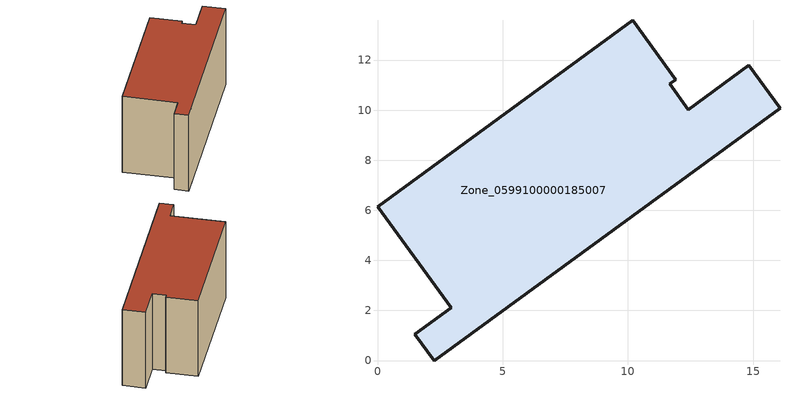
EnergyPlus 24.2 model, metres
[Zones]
Zone_0599100000185007
 floor ground (C_G): 16.07,10.07 2.26,0 1.49,1.05 2.94,2.11 0,6.15 10.19,13.58 11.91,11.22 11.67,11.05 12.41,10.02 14.82,11.78 z0.27
 wall outside (C_F): 2.26,0 16.07,10.07 14.82,11.78 12.41,10.02 11.67,11.05 11.91,11.22 10.19,13.58 0,6.15 2.94,2.11 1.49,1.05 2.26,0 z0.27:8.29
 roof outside (C_R): 12.41,10.02 11.67,11.05 11.91,11.22 10.19,13.58 0,6.15 2.94,2.11 1.49,1.05 2.26,0 16.07,10.07 14.82,11.78 z8.29
[BUILDING]
Pand.0599100000185007: North Axis=0; Terrain=City; Loads Convergence Tolerance Value=0.04; Temperature Convergence Tolerance Value=0.4; Solar Distribution=FullExterior; Maximum Number of Warmup Days=25; Minimum Number of Warmup Days=1
[Site:Location]
Rotterdam.The.Hague.AP_ZH_NLD Design_Conditions: Latitude=51.96; Longitude=4.45; Time Zone=1; Elevation=-4.5
[SITE:GROUNDTEMPERATURE:BUILDINGSURFACE]
18, 18, 18, 18, 18, 18, 18, 18, 18, 18, 18, 18
[MATERIAL] Thermal Absorptance=0.9; Solar Absorptance=0.7; Visible Absorptance=0.7
Name | Roughness | Thickness | Conductivity | Density | Specific Heat
G.TI.1992-2005 | MediumSmooth | 0.15 | 0.06 | 540 | 1210
F.TI.1992-2005 | Rough | 0.3 | 0.12 | 1920 | 840
R.TI.1992-2005 | MediumRough | 0.2 | 0.08 | 1500 | 1000
[CONSTRUCTION]
C_G: G.TI.1992-2005
C_F: F.TI.1992-2005
C_R: R.TI.1992-2005
[ZONE]
Zone_0599100000185007: Type=1; Multiplier=1; Ceiling Height=Autocalculate; Volume=Autocalculate; Floor Area=autocalculate; Part of Total Floor Area=Yes
[ZONEINFILTRATION:DESIGNFLOWRATE]
Infil_Zone_0599100000185007: Zone or ZoneList or Space or SpaceList=Zone_0599100000185007; Schedule=AlwaysOn; Design Flow Rate Calculation Method=Flow/Area; Flow Rate per Floor Area=0.0015; Constant Term Coefficient=1; Temperature Term Coefficient=0; Velocity Term Coefficient=0; Velocity Squared Term Coefficient=0
[HVACTEMPLATE:ZONE:IDEALLOADSAIRSYSTEM]
Zone_0599100000185007: Maximum Heating Supply Air Temperature=50; Minimum Cooling Supply Air Temperature=13; Maximum Heating Supply Air Humidity Ratio=0.0156; Minimum Cooling Supply Air Humidity Ratio=0.0077; Heating Limit=NoLimit; Cooling Limit=NoLimit; Dehumidification Control Type=ConstantSensibleHeatRatio; Cooling Sensible Heat Ratio=0.7; Dehumidification Setpoint=60; Humidification Control Type=None; Humidification Setpoint=30; Outdoor Air Method=None; Outdoor Air Flow Rate per Person=0.00944; Outdoor Air Flow Rate per Zone Floor Area=0; Outdoor Air Flow Rate per Zone=0; Demand Controlled Ventilation Type=None; Outdoor Air Economizer Type=NoEconomizer; Heat Recovery Type=None; Sensible Heat Recovery Effectiveness=0.7; Latent Heat Recovery Effectiveness=0.65
[ZONECONTROL:THERMOSTAT]
ThermostatControl_Zone_0599100000185007: Zone or ZoneList=Zone_0599100000185007; Control Type Schedule=DualSetpointControlType; Control 1=Thermostat_Zone_0599100000185007; Temperature Difference Between Cutout And Setpoint=0
[THERMOSTATSETPOINT:DUALSETPOINT]
Thermostat_Zone_0599100000185007: Heating Setpoint Temperature Schedule=HeatingSetpoint_Zone_0599100000185007; Cooling Setpoint Temperature Schedule=CoolingSetpoint_Zone_0599100000185007
[SCHEDULE:COMPACT]
HeatingSetpoint_Zone_0599100000185007: Through: 12/31, For: AllDays, Until: 24:00, 21
CoolingSetpoint_Zone_0599100000185007: Through: 12/31, For: AllDays, Until: 24:00, 24
DualSetpointControlType: Through: 12/31, For: AllDays, Until: 24:00, 4
AlwaysOn: Through: 12/31, For: AllDays, Until: 24:00, 1
